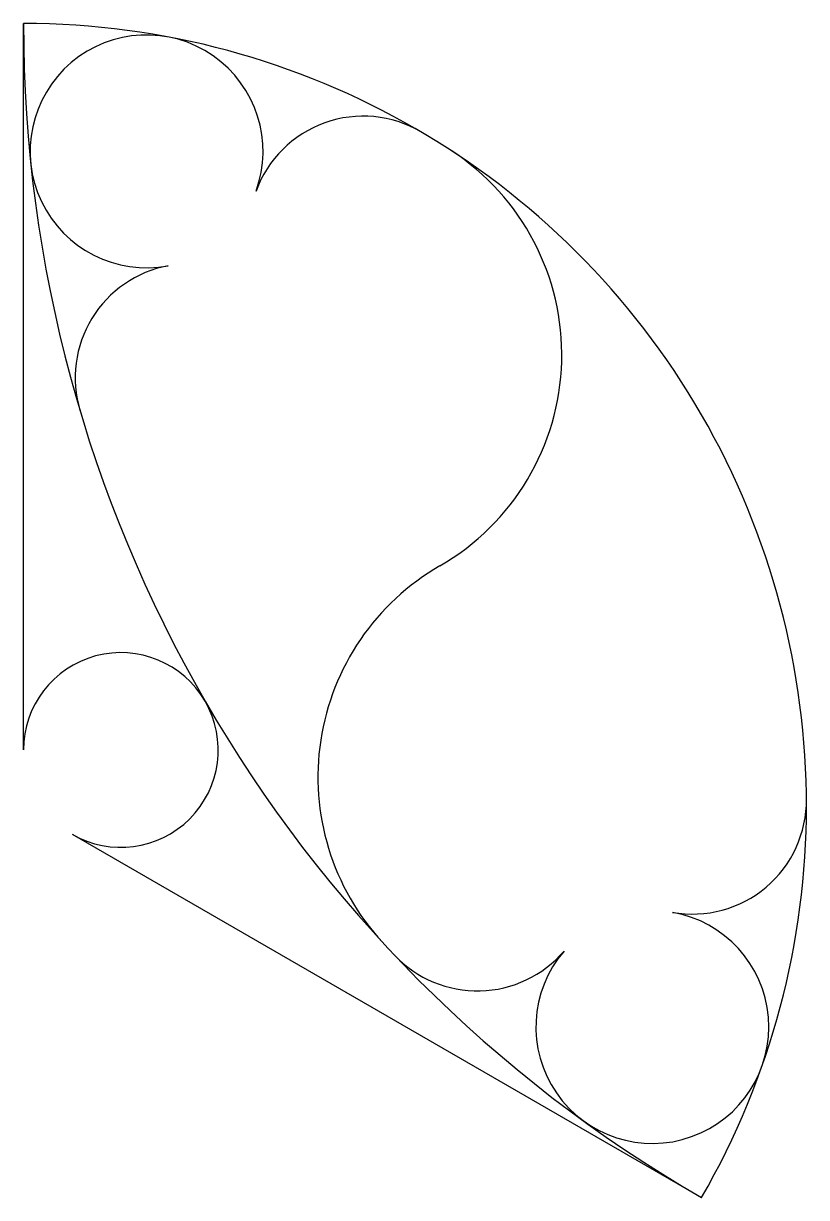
# Model space of a CAD drawing. Extents: x 0 to 50, y -25 to 50.
import ezdxf

# ---------------------------------------------------------------- set-up
doc = ezdxf.new("R2010")
doc.units = 0
doc.layers.add('MODELSKETCH_VISIBLE', color=7, linetype='CONTINUOUS')

msp = doc.modelspace()

# ---------------------------------------------------------------- linework, layer by layer
at = {"layer": 'MODELSKETCH_VISIBLE'}
for p, q in [((0, 3.59), (0, 50)), ((3.109, -1.795), (43.301, -25))]:
    msp.add_line(p, q, dxfattribs=at)
for centre, radius, start, end in [((86.603, 50), 86.603, 180, 240), ((0, 0), 50, 330, 90), ((7.86, 41.831), 7.437, 339.99435, 280.66972), ((21.694, 36.794), 7.286, 59.47561, 159.99435), ((18.8, 28.838), 15.575, 300, 56.89895), ((10.586, 27.362), 7.286, 100.66972, 196.58341), ((34.375, 1.862), 15.575, 120, 222.66647), ((6.218, 3.59), 6.218, 240, 180), ((42.712, 0.391), 7.286, 260.00565, 0.52439), ((40.157, -14.109), 7.437, 139.33028, 80.00565), ((28.989, -4.514), 7.286, 223.41659, 319.33028)]:
    msp.add_arc(centre, radius, start, end, dxfattribs=at)

doc.saveas('drawing.dxf')
